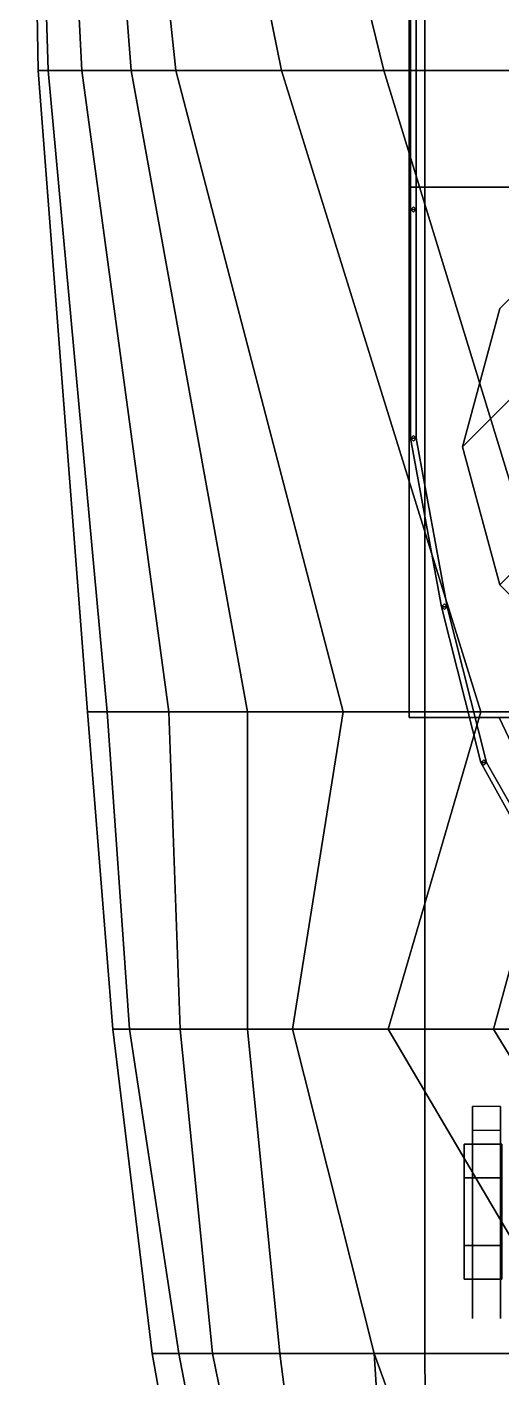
# Model space of a CAD drawing. Header units: millimetres. Extents: x -5.2 to 5.2, y -31.7 to 31.7.
# Drawn here: x -5.07 to -1.69, y -23.81 to -14.19 of the extents above; entities that cross this region are included whole.
import ezdxf

# ---------------------------------------------------------------- set-up
doc = ezdxf.new("R2010")
doc.units = ezdxf.units.MM
doc.layers.add('h2', color=7, linetype='Continuous')
doc.layers.add('r2', color=6, linetype='Continuous')

msp = doc.modelspace()

# ---------------------------------------------------------------- linework, layer by layer
for points in [[(-2.35, -9.96, 3.11), (-2.35, -15.33, 3.4), (2.35, -15.33, 3.4), (2.35, -9.96, 3.11)], [(-2.35, -9.96, 0.8), (-2.35, -15.33, 1.08), (-2.35, -15.33, 3.4), (-2.35, -9.96, 3.11)], [(0, -15.21, 4.88), (0.985, -15.4739, 4.88), (-1.7061, -18.165, 4.88), (-1.97, -17.18, 4.88)], [(-1.97, -17.18, 4.88), (-1.7061, -18.165, 4.88), (0.985, -15.4739, 4.88), (0, -15.21, 4.88)], [(-1.7061, -16.195, 4.88), (-1.97, -17.18, 4.88), (0, -15.21, 4.88), (-0.985, -15.4739, 4.88)], [(-0.985, -15.4739, 4.88), (0, -15.21, 4.88), (-1.97, -17.18, 4.88), (-1.7061, -16.195, 4.88)], [(-2.35, -15.33, 1.08), (-2.35, -19.11, 1.36), (-2.35, -19.11, 3.74), (-2.35, -15.33, 3.4)], [(-2.35, -15.33, 3.4), (-2.35, -19.11, 3.74), (1.93, -19.11, 3.74), (1.93, -15.33, 3.4)], [(-1.7061, -18.165, 4.88), (-0.985, -18.8861, 4.88), (1.7061, -16.195, 4.88), (0.985, -15.4739, 4.88)], [(0.985, -15.4739, 4.88), (1.7061, -16.195, 4.88), (-0.985, -18.8861, 4.88), (-1.7061, -18.165, 4.88)], [(-1.7061, -16.195, 4.88), (-0.985, -15.4739, 4.88), (-0.985, -15.4739, 5.72), (-1.7061, -16.195, 5.73)], [(-1.7061, -16.195, 5.73), (-0.985, -15.4739, 5.72), (-0.985, -15.4739, 4.88), (-1.7061, -16.195, 4.88)], [(-1.97, -17.18, 5.76), (-1.7061, -16.195, 5.73), (-1.7061, -16.195, 4.88), (-1.97, -17.18, 4.88)], [(-1.97, -17.18, 4.88), (-1.7061, -16.195, 4.88), (-1.7061, -16.195, 5.73), (-1.97, -17.18, 5.76)], [(-1.7061, -18.165, 4.88), (-1.97, -17.18, 4.88), (-1.97, -17.18, 5.76), (-1.7061, -18.165, 5.78)], [(-1.7061, -18.165, 5.78), (-1.97, -17.18, 5.76), (-1.97, -17.18, 4.88), (-1.7061, -18.165, 4.88)], [(-0.985, -18.8861, 5.8), (-1.7061, -18.165, 5.78), (-1.7061, -18.165, 4.88), (-0.985, -18.8861, 4.88)], [(-0.985, -18.8861, 4.88), (-1.7061, -18.165, 4.88), (-1.7061, -18.165, 5.78), (-0.985, -18.8861, 5.8)], [(-2.35, -19.11, 3.74), (-2.35, -19.11, 1.36), (1.93, -19.11, 1.36), (1.93, -19.11, 3.74)], [(-1.71, -19.11, 3.74), (-1.51, -19.53, 3.78), (1.82, -19.53, 3.78), (1.96, -19.11, 3.74)], [(1.96, -19.11, 3.74), (1.82, -19.53, 3.78), (-1.51, -19.53, 3.78), (-1.71, -19.11, 3.74)], [(-1.9, -21.88, 1.5), (-1.9, -23.39, 1.63), (-1.9, -23.2, 3.2), (-1.9, -22.05, 3.2)], [(-1.7, -22.05, 3.2), (-1.7, -21.88, 1.5), (-1.9, -21.88, 1.5), (-1.9, -22.05, 3.2)], [(-1.7, -23.2, 3.2), (-1.7, -23.39, 1.63), (-1.7, -21.88, 1.5), (-1.7, -22.05, 3.2)], [(-1.7, -23.2, 3.2), (-1.7, -23.39, 1.63), (-1.7, -21.88, 1.5), (-1.7, -22.05, 3.2)], [(-1.7, -23.01, 3.77), (-1.7, -23.2, 3.2), (-1.7, -22.05, 3.2), (-1.7, -22.22, 3.77)], [(-1.96, -23.11, 3.2), (-1.96, -22.15, 3.2), (-1.96, -22.39, 2.7843), (-1.96, -22.87, 2.7843)], [(-1.69, -22.15, 3.2), (-1.69, -22.39, 2.7843), (-1.96, -22.39, 2.7843), (-1.96, -22.15, 3.2)], [(-1.96, -22.87, 3.6157), (-1.96, -22.39, 3.6157), (-1.96, -22.15, 3.2), (-1.96, -23.11, 3.2)], [(-1.69, -22.39, 3.6157), (-1.69, -22.15, 3.2), (-1.96, -22.15, 3.2), (-1.96, -22.39, 3.6157)], [(-1.69, -22.39, 2.7843), (-1.69, -22.87, 2.7843), (-1.96, -22.87, 2.7843), (-1.96, -22.39, 2.7843)], [(-1.69, -22.87, 3.6157), (-1.69, -22.39, 3.6157), (-1.96, -22.39, 3.6157), (-1.96, -22.87, 3.6157)], [(-1.69, -22.87, 2.7843), (-1.69, -23.11, 3.2), (-1.96, -23.11, 3.2), (-1.96, -22.87, 2.7843)], [(-1.69, -23.11, 3.2), (-1.69, -22.87, 3.6157), (-1.96, -22.87, 3.6157), (-1.96, -23.11, 3.2)]]:
    msp.add_3dface(points)
at = {"layer": 'h2'}
for points in [[(-2.24, -14.5, 1.04), (-4.99, -14.5, 0.93), (-5.07, -9.96, 0.7), (-2.24, -9.96, 0.81)], [(-5.07, -9.96, 0.7), (-4.99, -14.5, 0.93), (-4.92, -14.5, 0.35), (-5.06, -9.96, 0.38)], [(-5.06, -9.96, 0.38), (-4.92, -14.5, 0.35), (-4.68, -14.5, -0.58), (-4.91, -9.96, -0.7)], [(-4.91, -9.96, -0.7), (-4.68, -14.5, -0.58), (-4.33, -14.5, -1.26), (-4.68, -9.96, -1.57)], [(-4.68, -9.96, -1.57), (-4.33, -14.5, -1.26), (-4.01, -14.5, -1.77), (-4.49, -9.96, -2.01)], [(-4.49, -9.96, -2.01), (-4.01, -14.5, -1.77), (-3.26, -14.5, -2.58), (-4.18, -9.96, -2.55)], [(-4.18, -9.96, -2.55), (-3.26, -14.5, -2.58), (-2.53, -14.5, -3.23), (-3.64, -9.96, -3.2)], [(-3.64, -9.96, -3.2), (-2.53, -14.5, -3.23), (-1.4, -14.5, -4.13), (-2.52, -9.96, -4.1)], [(-2.52, -9.96, -4.1), (-1.4, -14.5, -4.13), (-0.61, -14.5, -4.73), (-1.51, -9.96, -4.7)], [(0, -9.96, 0.87), (0, -14.5, 1.08), (-2.24, -14.5, 1.04), (-2.24, -9.96, 0.81)], [(-2.24, -19.07, 1.36), (-4.64, -19.07, 1.26), (-4.99, -14.5, 0.93), (-2.24, -14.5, 1.04)], [(-4.99, -14.5, 0.93), (-4.64, -19.07, 1.26), (-4.5, -19.07, 0.73), (-4.92, -14.5, 0.35)], [(-4.92, -14.5, 0.35), (-4.5, -19.07, 0.73), (-4.06, -19.07, -0.25), (-4.68, -14.5, -0.58)], [(-4.68, -14.5, -0.58), (-4.06, -19.07, -0.25), (-3.5, -19.07, -1.07), (-4.33, -14.5, -1.26)], [(-4.33, -14.5, -1.26), (-3.5, -19.07, -1.07), (-2.82, -19.07, -1.8), (-4.01, -14.5, -1.77)], [(-4.01, -14.5, -1.77), (-2.82, -19.07, -1.8), (-1.84, -19.07, -2.61), (-3.26, -14.5, -2.58)], [(-3.26, -14.5, -2.58), (-1.84, -19.07, -2.61), (-1.13, -19.07, -3.26), (-2.53, -14.5, -3.23)], [(-2.53, -14.5, -3.23), (-1.13, -19.07, -3.26), (-0.49, -19.07, -4.16), (-1.4, -14.5, -4.13)], [(0, -14.5, 1.08), (0, -19.07, 1.4), (-2.24, -19.07, 1.36), (-2.24, -14.5, 1.04)], [(-2.24, -21.33, 1.53), (-4.46, -21.33, 1.43), (-4.64, -19.07, 1.26), (-2.24, -19.07, 1.36)], [(-4.64, -19.07, 1.26), (-4.46, -21.33, 1.43), (-4.34, -21.33, 1.01), (-4.5, -19.07, 0.73)], [(-4.5, -19.07, 0.73), (-4.34, -21.33, 1.01), (-3.98, -21.33, 0.27), (-4.06, -19.07, -0.25)], [(-4.06, -19.07, -0.25), (-3.98, -21.33, 0.27), (-3.5, -21.33, -0.43), (-3.5, -19.07, -1.07)], [(-3.5, -19.07, -1.07), (-3.5, -21.33, -0.43), (-3.18, -21.33, -0.8), (-2.82, -19.07, -1.8)], [(-2.82, -19.07, -1.8), (-3.18, -21.33, -0.8), (-2.5, -21.33, -1.5), (-1.84, -19.07, -2.61)], [(-1.84, -19.07, -2.61), (-2.5, -21.33, -1.5), (-1.75, -21.33, -2.15), (-1.13, -19.07, -3.26)], [(0, -19.07, 1.4), (0, -21.33, 1.57), (-2.24, -21.33, 1.53), (-2.24, -19.07, 1.36)], [(-1.13, -19.07, -3.26), (-1.75, -21.33, -2.15), (-0.65, -21.33, -3.05), (-1.13, -19.07, -3.26)], [(-4.46, -21.33, 1.43), (-4.18, -23.64, 1.67), (-3.99, -23.64, 1.17), (-4.34, -21.33, 1.01)], [(-2.24, -23.64, 1.78), (-4.18, -23.64, 1.67), (-4.46, -21.33, 1.43), (-2.24, -21.33, 1.53)], [(-4.34, -21.33, 1.01), (-3.99, -23.64, 1.17), (-3.75, -23.64, 0.72), (-3.98, -21.33, 0.27)], [(-3.98, -21.33, 0.27), (-3.75, -23.64, 0.72), (-3.27, -23.64, 0.04), (-3.5, -21.33, -0.43)], [(-3.5, -21.33, -0.43), (-3.27, -23.64, 0.04), (-2.6, -23.64, -0.64), (-3.18, -21.33, -0.8)], [(-3.18, -21.33, -0.8), (-2.6, -23.64, -0.64), (-1.14, -23.64, -1.81), (-2.5, -21.33, -1.5)], [(-2.5, -21.33, -1.5), (-1.14, -23.64, -1.81), (-0.34, -23.64, -2.56), (-1.75, -21.33, -2.15)], [(0, -21.33, 1.57), (0, -23.64, 1.84), (-2.24, -23.64, 1.78), (-2.24, -21.33, 1.53)], [(-1.75, -21.33, -2.15), (-0.34, -23.64, -2.56), (-0.3, -23.64, -2.66), (-0.65, -21.33, -3.05)], [(-2.22, -25.99, 2.02), (-3.76, -25.99, 1.94), (-4.18, -23.64, 1.67), (-2.24, -23.64, 1.78)], [(-4.18, -23.64, 1.67), (-3.76, -25.99, 1.94), (-3.54, -25.99, 1.39), (-3.99, -23.64, 1.17)], [(-3.99, -23.64, 1.17), (-3.54, -25.99, 1.39), (-3.27, -25.99, 0.94), (-3.75, -23.64, 0.72)], [(-3.75, -23.64, 0.72), (-3.27, -25.99, 0.94), (-2.97, -25.99, 0.52), (-3.27, -23.64, 0.04)], [(-3.27, -23.64, 0.04), (-2.97, -25.99, 0.52), (-2.45, -25.99, -0.04), (-2.6, -23.64, -0.64)], [(-2.6, -23.64, -0.64), (-1.75, -25.99, -0.66), (-1.11, -25.99, -1.16), (-1.14, -23.64, -1.81)], [(-2.6, -23.64, -0.64), (-2.45, -25.99, -0.04), (-1.75, -25.99, -0.66), (-2.6, -23.64, -0.64)], [(0, -23.64, 1.84), (0.02, -25.99, 2.06), (-2.22, -25.99, 2.02), (-2.24, -23.64, 1.78)]]:
    msp.add_3dface(points, dxfattribs=at)
at = {"layer": 'r2'}
for points in [[(-5.07, -9.96, 1.93), (-4.99, -14.5, 2.18), (-4.99, -14.5, 0.93), (-5.07, -9.96, 0.7)], [(-5.07, -9.96, 0.7), (-4.99, -14.5, 0.93), (-4.99, -14.5, 2.18), (-5.07, -9.96, 1.93)], [(-2.3, -14.1, 4.35), (-2.3, -15.49, 4.43), (-2.34, -15.49, 4.43), (-2.34, -14.1, 4.35)], [(-2.34, -14.1, 4.35), (-2.34, -15.49, 4.43), (-2.3, -15.49, 4.43), (-2.3, -14.1, 4.35)], [(-4.99, -14.5, 2.18), (-4.64, -19.07, 2.54), (-4.64, -19.07, 1.26), (-4.99, -14.5, 0.93)], [(-4.99, -14.5, 0.93), (-4.64, -19.07, 1.26), (-4.64, -19.07, 2.54), (-4.99, -14.5, 2.18)], [(-2.34, -15.49, 3.41), (-2.32, -15.47, 3.41), (-2.32, -15.47, 4.43), (-2.34, -15.49, 4.43)], [(-2.3, -15.49, 4.43), (-2.3, -17.12, 4.57), (-2.34, -17.12, 4.57), (-2.34, -15.49, 4.43)], [(-2.34, -15.49, 4.43), (-2.34, -17.12, 4.57), (-2.3, -17.12, 4.57), (-2.3, -15.49, 4.43)], [(-2.32, -15.51, 3.41), (-2.34, -15.49, 3.41), (-2.34, -15.49, 4.43), (-2.32, -15.51, 4.43)], [(-2.32, -15.47, 3.41), (-2.3, -15.49, 3.41), (-2.3, -15.49, 4.43), (-2.32, -15.47, 4.43)], [(-2.3, -15.49, 3.41), (-2.32, -15.51, 3.41), (-2.32, -15.51, 4.43), (-2.3, -15.49, 4.43)], [(-2.34, -17.12, 3.55), (-2.32, -17.1, 3.55), (-2.32, -17.1, 4.57), (-2.34, -17.12, 4.57)], [(-2.32, -17.14, 3.55), (-2.34, -17.12, 3.55), (-2.34, -17.12, 4.57), (-2.32, -17.14, 4.57)], [(-2.34, -17.12, 4.57), (-2.12, -18.32, 4.68), (-2.08, -18.32, 4.68), (-2.3, -17.12, 4.57)], [(-2.3, -17.12, 4.57), (-2.08, -18.32, 4.68), (-2.12, -18.32, 4.68), (-2.34, -17.12, 4.57)], [(-2.32, -17.1, 3.55), (-2.3, -17.12, 3.55), (-2.3, -17.12, 4.57), (-2.32, -17.1, 4.57)], [(-2.3, -17.12, 3.55), (-2.32, -17.14, 3.55), (-2.32, -17.14, 4.57), (-2.3, -17.12, 4.57)], [(-2.12, -18.32, 3.66), (-2.1, -18.3, 3.66), (-2.1, -18.3, 4.68), (-2.12, -18.32, 4.68)], [(-2.1, -18.34, 3.66), (-2.12, -18.32, 3.66), (-2.12, -18.32, 4.68), (-2.1, -18.34, 4.68)], [(-2.12, -18.32, 4.68), (-1.84, -19.43, 4.79), (-1.8, -19.43, 4.79), (-2.08, -18.32, 4.68)], [(-2.08, -18.32, 4.68), (-1.8, -19.43, 4.79), (-1.84, -19.43, 4.79), (-2.12, -18.32, 4.68)], [(-2.1, -18.3, 3.66), (-2.08, -18.32, 3.66), (-2.08, -18.32, 4.68), (-2.1, -18.3, 4.68)], [(-2.08, -18.32, 3.66), (-2.1, -18.34, 3.66), (-2.1, -18.34, 4.68), (-2.08, -18.32, 4.68)], [(-4.64, -19.07, 2.54), (-4.46, -21.33, 2.73), (-4.46, -21.33, 1.43), (-4.64, -19.07, 1.26)], [(-4.64, -19.07, 1.26), (-4.46, -21.33, 1.43), (-4.46, -21.33, 2.73), (-4.64, -19.07, 2.54)], [(-1.84, -19.43, 3.77), (-1.82, -19.41, 3.77), (-1.82, -19.41, 4.79), (-1.84, -19.43, 4.79)], [(-1.82, -19.45, 3.77), (-1.84, -19.43, 3.77), (-1.84, -19.43, 4.79), (-1.82, -19.45, 4.79)], [(-1.84, -19.43, 4.79), (-1.31, -20.39, 4.88), (-1.27, -20.36, 4.88), (-1.8, -19.43, 4.79)], [(-1.8, -19.43, 4.79), (-1.27, -20.36, 4.88), (-1.31, -20.39, 4.88), (-1.84, -19.43, 4.79)], [(-1.82, -19.41, 3.77), (-1.8, -19.43, 3.77), (-1.8, -19.43, 4.79), (-1.82, -19.41, 4.79)], [(-1.8, -19.43, 3.77), (-1.82, -19.45, 3.77), (-1.82, -19.45, 4.79), (-1.8, -19.43, 4.79)], [(-4.46, -21.33, 1.43), (-4.18, -23.64, 1.67), (-4.18, -23.64, 2.97), (-4.46, -21.33, 2.73)], [(-4.46, -21.33, 2.73), (-4.18, -23.64, 2.97), (-4.18, -23.64, 1.67), (-4.46, -21.33, 1.43)], [(-4.18, -23.64, 1.67), (-3.76, -25.99, 1.94), (-3.76, -25.99, 3.21), (-4.18, -23.64, 2.97)], [(-4.18, -23.64, 2.97), (-3.76, -25.99, 3.21), (-3.76, -25.99, 1.94), (-4.18, -23.64, 1.67)]]:
    msp.add_3dface(points, dxfattribs=at)

doc.saveas('drawing.dxf')
